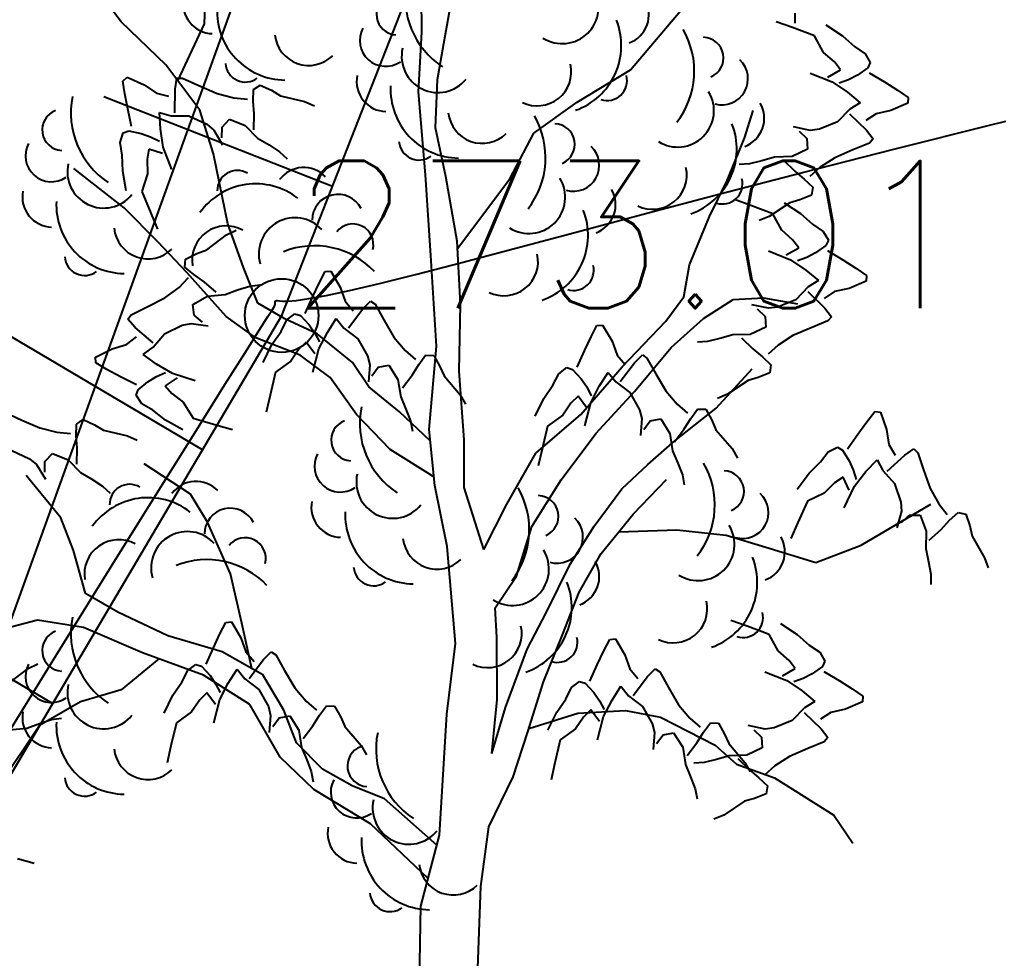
# Model space of a CAD drawing. Header units: millimetres. Extents: x 524954 to 526204, y 9523489 to 9524010.
# Drawn here: x 525431.72 to 525438.37, y 9523723.34 to 9523729.71 of the extents above; entities that cross this region are included whole.
import ezdxf

# ---------------------------------------------------------------- set-up
doc = ezdxf.new("R2010")
doc.units = ezdxf.units.MM
doc.header["$PDMODE"] = 32
doc.header["$PDSIZE"] = 0.5
doc.linetypes.add('ACAD_ISO12W100', pattern=[21, 12, -3, 0, -3, 0, -3])
for name, color, linetype in [('Arbre', 34, 'ACAD_ISO12W100'), ('Bord Fleuve', 4, 'ACAD_ISO12W100'), ('CN_01_00', 3, 'Continuous'), ('Haut_Talus', 30, 'Continuous'), ('Route - Bretelle de sortie - Construction', 7, 'Continuous'), ('Route - Route de la corniche de Brazzaville - Textes - Arcs', 1, 'Continuous'), ('Talus', 2, 'Continuous'), ('TopoAlt', 3, 'Continuous'), ('TOPOJIS', 7, 'Continuous')]:
    doc.layers.add(name, color=color, linetype=linetype)
doc.styles.add('Cotation', font='arial.ttf')
doc.styles.add('Simplex 1.0', font='Simplex.shx', dxfattribs={"width": 0.99, "height": 1})
doc.dimstyles.new('BRAZZAVILLE', dxfattribs={"dimtxt": 0.15, "dimasz": 0.2, "dimexe": 0.5, "dimexo": 0.5, "dimgap": 0.5, "dimtad": 0, "dimzin": 0, "dimdsep": 46, "dimtxsty": 'Cotation', "dimsah": 1, "dimcen": 0.1, "dimse1": 1, "dimse2": 1, "dimclrd": 1, "dimclre": 256, "dimclrt": 1, "dimaunit": 2, "dimazin": 0, "dimtfac": 1, "dimtdec": 4, "dimtofl": 0, "dimtmove": 0, "dimatfit": 1, "dimfxl": 1, "dimtolj": 1, "dimtzin": 0, "dimlwd": 0, "dimlwe": 0, "dimarcsym": 0})

# ---------------------------------------------------------------- blocks, each defined once
blk = doc.blocks.new('TCPOINT M')
at = {"color": 0}
blk.add_point((0, 0), dxfattribs=at)
at = {"layer": 'TopoAlt', "style": 'Simplex 1.0', "width": 0.99}
blk.add_attdef('ALT', (0.15, 0.15), '', height=1, dxfattribs=at)
blk = doc.blocks.new('v088')
at = {"linetype": 'Continuous'}
for p, q in [((-1.8121, 9.0349), (-1.7966, 9.483)), ((-0.337, 8.9787), (-0.339, 9.3704)), ((-2.3783, 9.048), (-2.4742, 9.1766)), ((-0.1861, 8.901), (-0.1306, 9.2193)), ((1.08, 8.7222), (1.4442, 9.1527)), ((-2.0737, 8.7558), (-2.3783, 9.048)), ((-1.992, 8.6473), (-1.8121, 9.0349)), ((-0.3597, 8.574), (-0.337, 8.9787)), ((-0.2308, 8.6575), (-0.1861, 8.901)), ((-1.8434, 8.4497), (-2.0737, 8.7558)), ((0.7177, 8.5032), (1.08, 8.7222)), ((-0.2426, 8.3277), (-0.2308, 8.6575)), ((-0.3105, 8.0091), (-0.3597, 8.574)), ((-1.7501, 8.1531), (-1.8434, 8.4497)), ((0.4236, 8.2918), (0.7177, 8.5032)), ((1.8546, 8.2596), (1.9129, 8.4473)), ((-0.1735, 7.9995), (-0.2426, 8.3277)), ((0.2621, 7.9837), (0.4236, 8.2918)), ((1.7363, 7.971), (1.8546, 8.2596)), ((-1.6531, 7.6763), (-1.7501, 8.1531)), ((-2.3581, 7.786), (-2.6995, 8.0525)), ((-0.2742, 7.4626), (-0.3105, 8.0091)), ((-0.0959, 7.5596), (-0.1735, 7.9995)), ((-0.0934, 7.5087), (0.2621, 7.9837)), ((1.617, 7.726), (1.7363, 7.971)), ((-2.1294, 7.5544), (-2.3581, 7.786)), ((1.4808, 7.3998), (1.617, 7.726)), ((-1.5474, 7.38), (-1.6531, 7.6763)), ((-1.9323, 7.3471), (-2.1294, 7.5544)), ((-0.0745, 7.1309), (-0.0959, 7.5596)), ((-0.2365, 6.8477), (-0.2742, 7.4626)), ((-1.4491, 7.1395), (-1.5474, 7.38)), ((1.4418, 7.1813), (1.4808, 7.3998)), ((-1.6648, 7.048), (-1.9323, 7.3471)), ((1.3209, 7.0171), (1.4418, 7.1813)), ((-1.2665, 7.0314), (-1.4491, 7.1395)), ((-0.0837, 6.6768), (-0.0745, 7.1309)), ((1.5755, 7.0348), (1.778, 7.1634)), ((1.778, 7.1634), (1.983, 7.1739)), ((1.983, 7.1739), (2.2139, 7.1352)), ((-1.4628, 6.9029), (-1.6648, 7.048)), ((-1.0467, 6.9303), (-1.2665, 7.0314)), ((1.0227, 6.7061), (1.3209, 7.0171)), ((1.3557, 6.8374), (1.5755, 7.0348)), ((-0.8063, 6.7363), (-1.0467, 6.9303)), ((-1.1618, 6.7848), (-1.4628, 6.9029)), ((-0.2869, 6.2807), (-0.2365, 6.8477)), ((-0.9597, 6.6336), (-1.1618, 6.7848)), ((1.107, 6.54), (1.3557, 6.8374)), ((-0.6972, 6.5707), (-0.8063, 6.7363)), ((-0.0491, 6.2111), (-0.0837, 6.6768)), ((0.7433, 6.3831), (1.0227, 6.7061)), ((1.6628, 6.4272), (1.906, 6.6935)), ((-0.7803, 6.3824), (-0.9597, 6.6336)), ((-0.4884, 6.4009), (-0.6972, 6.5707)), ((0.8455, 6.2546), (1.107, 6.54)), ((-0.5514, 6.1446), (-0.7803, 6.3824)), ((-0.2789, 6.2036), (-0.4884, 6.4009)), ((0.4379, 6.1217), (0.7433, 6.3831)), ((1.3814, 6.2037), (1.6628, 6.4272)), ((-0.2479, 5.9022), (-0.2869, 6.2807)), ((0.6096, 5.9388), (0.8455, 6.2546)), ((-0.0486, 5.8877), (-0.0491, 6.2111)), ((1.1982, 6.0444), (1.3814, 6.2037)), ((-0.2539, 5.9607), (-0.5514, 6.1446)), ((0.2399, 5.7756), (0.4379, 6.1217)), ((-1.9071, 5.8427), (-2.2223, 6.0475)), ((1.0213, 5.879), (1.1982, 6.0444)), ((-2.7868, 5.6812), (-3.0229, 5.9686)), ((0.4109, 5.6237), (0.6096, 5.9388)), ((1.0995, 5.7065), (1.3247, 5.9413)), ((-0.1646, 5.4873), (-0.2479, 5.9022)), ((0.0846, 5.4676), (-0.0486, 5.8877)), ((0.8338, 5.6263), (1.0213, 5.879)), ((-1.7911, 5.6523), (-1.9071, 5.8427)), ((0.0846, 5.4676), (0.2399, 5.7756)), ((2.6462, 5.4963), (3.1193, 5.7735)), ((-2.7013, 5.4591), (-2.7868, 5.6812)), ((-1.6346, 5.3011), (-1.7911, 5.6523)), ((0.8812, 5.4407), (1.0995, 5.7065)), ((0.3061, 5.2857), (0.4109, 5.6237)), ((0.6713, 5.3679), (0.8338, 5.6263)), ((1.0006, 5.5861), (1.394, 5.6007)), ((1.394, 5.6007), (1.7306, 5.5642)), ((1.7306, 5.5642), (1.9997, 5.4827)), ((-2.6206, 5.1685), (-2.7013, 5.4591)), ((-0.1073, 4.8293), (-0.1646, 5.4873)), ((1.9997, 5.4827), (2.3377, 5.3779)), ((2.3377, 5.3779), (2.6462, 5.4963)), ((0.7312, 5.1764), (0.8812, 5.4407)), ((0.5102, 5.0412), (0.6713, 5.3679)), ((-1.5592, 4.9668), (-1.6346, 5.3011)), ((0.1613, 5.0712), (0.3061, 5.2857)), ((-2.4003, 5.0425), (-2.6206, 5.1685)), ((0.6191, 4.888), (0.7312, 5.1764)), ((0.1717, 4.8724), (0.1613, 5.0712)), ((-2.9464, 4.9876), (-3.2062, 4.92)), ((-2.6344, 4.9381), (-2.9464, 4.9876)), ((-2.0611, 4.8817), (-2.4003, 5.0425)), ((0.3786, 4.7897), (0.5102, 5.0412)), ((-2.2328, 4.7662), (-2.6344, 4.9381)), ((-1.4917, 4.6586), (-1.5592, 4.9668)), ((-1.6919, 4.7713), (-2.0611, 4.8817)), ((0.1743, 4.4496), (0.1717, 4.8724)), ((0.489, 4.5681), (0.6191, 4.888)), ((-0.1657, 4.3492), (-0.1073, 4.8293)), ((0.2314, 4.3948), (0.3786, 4.7897)), ((-2.1227, 4.7254), (-2.3768, 4.5144)), ((-1.8192, 4.6131), (-2.2328, 4.7662)), ((-1.415, 4.6154), (-1.6919, 4.7713)), ((-1.5041, 4.4145), (-1.8192, 4.6131)), ((-1.2732, 4.3758), (-1.415, 4.6154)), ((0.3841, 4.2301), (0.489, 4.5681)), ((-2.3768, 4.5144), (-2.655, 4.434)), ((-2.655, 4.434), (-2.9315, 4.2727)), ((-1.2976, 4.0581), (-1.5041, 4.4145)), ((0.1384, 4.0819), (0.1743, 4.4496)), ((0.1384, 4.0819), (0.2314, 4.3948)), ((-1.1877, 4.1537), (-1.2732, 4.3758)), ((-0.2169, 3.5272), (-0.1657, 4.3492)), ((0.3911, 4.2526), (0.7235, 4.3553)), ((0.7235, 4.3553), (1.0465, 4.3745)), ((1.0465, 4.3745), (1.2838, 4.3297)), ((1.2838, 4.3297), (1.6547, 4.1385)), ((-2.9315, 4.2727), (-3.209, 3.8627)), ((0.2848, 3.9233), (0.3841, 4.2301)), ((-1.0099, 3.9771), (-1.1877, 4.1537)), ((1.6547, 4.1385), (1.8004, 4.0109)), ((-1.0692, 3.839), (-1.2976, 4.0581)), ((1.8004, 4.0109), (2.0573, 3.9168)), ((-0.8085, 3.8631), (-1.0099, 3.9771)), ((0.1177, 3.584), (0.2848, 3.9233)), ((-0.589, 3.7744), (-0.8085, 3.8631)), ((2.0573, 3.9168), (2.4606, 3.664)), ((-0.6849, 3.6045), (-1.0692, 3.839)), ((-0.2343, 3.4611), (-0.589, 3.7744)), ((2.4606, 3.664), (2.589, 3.4739)), ((-0.2941, 3.234), (-0.6849, 3.6045)), ((-0.3436, 3.0457), (-0.2169, 3.5272)), ((0.064, 3.1786), (0.1177, 3.584)), ((0.0445, 2.6247), (0.064, 3.1786)), ((-0.3518, 2.5418), (-0.3436, 3.0457))]:
    blk.add_line(p, q, dxfattribs=at)
at = {"color": 3, "linetype": 'Continuous'}
for p, q in [((2.1964, 9.1077), (2.1964, 9.0385)), ((2.1801, 9.009), (2.0697, 9.0483)), ((2.3301, 8.953), (2.1801, 9.009)), ((2.4064, 9.0272), (2.519, 8.9533)), ((2.3912, 8.8412), (2.3301, 8.953)), ((2.519, 8.9533), (2.6006, 8.8814)), ((2.4646, 8.7765), (2.3912, 8.8412)), ((2.6006, 8.8814), (2.6731, 8.832)), ((2.5067, 8.7213), (2.4646, 8.7765)), ((2.6731, 8.832), (2.7077, 8.7725)), ((2.421, 8.6735), (2.5067, 8.7213)), ((2.6907, 8.7368), (2.6207, 8.6861)), ((2.7077, 8.7725), (2.6907, 8.7368)), ((-2.3661, 8.6466), (-2.3369, 8.6719)), ((-2.3527, 8.5599), (-2.3661, 8.6466)), ((-2.3369, 8.6719), (-2.2212, 8.6209)), ((-2.0108, 8.5916), (-1.9993, 8.6654)), ((-1.9993, 8.6654), (-1.9613, 8.6665)), ((-1.9613, 8.6665), (-1.8509, 8.6153)), ((2.2998, 8.7005), (2.4501, 8.6406)), ((2.4501, 8.6406), (2.5548, 8.5702)), ((2.5609, 8.6554), (2.4969, 8.632)), ((2.6207, 8.6861), (2.5609, 8.6554)), ((2.7005, 8.7027), (2.8047, 8.6399)), ((2.8047, 8.6399), (2.8931, 8.5838)), ((-2.2212, 8.6209), (-2.1379, 8.5634)), ((-2.0143, 8.4309), (-2.0108, 8.5916)), ((-1.8509, 8.6153), (-1.7269, 8.5617)), ((-1.4805, 8.509), (-1.4801, 8.5879)), ((-1.4801, 8.5879), (-1.4347, 8.6192)), ((-1.4347, 8.6192), (-1.3575, 8.5833)), ((-1.3575, 8.5833), (-1.2966, 8.547)), ((2.8931, 8.5838), (2.9656, 8.5345)), ((-2.3334, 8.4571), (-2.3527, 8.5599)), ((-2.1379, 8.5634), (-2.0557, 8.544)), ((-1.7269, 8.5617), (-1.6118, 8.5324)), ((-1.6118, 8.5324), (-1.519, 8.5242)), ((-1.4754, 8.4248), (-1.4805, 8.509)), ((-1.2966, 8.547), (-1.1322, 8.5082)), ((-1.1322, 8.5082), (-1.066, 8.4775)), ((2.5548, 8.5702), (2.6402, 8.4985)), ((2.9656, 8.5345), (2.9641, 8.4958)), ((-2.3082, 8.3381), (-2.3334, 8.4571)), ((2.5697, 8.4555), (2.4865, 8.3693)), ((2.6402, 8.4985), (2.5697, 8.4555)), ((2.8478, 8.4461), (2.749, 8.4244)), ((2.9641, 8.4958), (2.8478, 8.4461)), ((-2.1178, 8.4334), (-2.0382, 8.4112)), ((-2.1118, 8.322), (-2.1178, 8.4334)), ((-2.0382, 8.4112), (-1.9184, 8.4092)), ((-1.9184, 8.4092), (-1.7971, 8.3529)), ((-1.6931, 8.3341), (-1.643, 8.3873)), ((-1.643, 8.3873), (-1.5356, 8.3441)), ((-1.4776, 8.3159), (-1.4754, 8.4248)), ((2.5678, 8.4245), (2.6828, 8.3123)), ((2.749, 8.4244), (2.6787, 8.3776)), ((-2.3641, 8.2956), (-2.3264, 8.3076)), ((-2.3264, 8.3076), (-2.2415, 8.291)), ((-2.0919, 8.1974), (-2.1118, 8.322)), ((-1.7971, 8.3529), (-1.7497, 8.3134)), ((-1.7497, 8.3134), (-1.6897, 8.2145)), ((-1.6937, 8.2606), (-1.6931, 8.3341)), ((-1.5356, 8.3441), (-1.4515, 8.2595)), ((2.3013, 8.3113), (2.188, 8.335)), ((2.3625, 8.3191), (2.3013, 8.3113)), ((2.4865, 8.3693), (2.3625, 8.3191)), ((2.6828, 8.3123), (2.7289, 8.2536)), ((-2.384, 8.2298), (-2.3641, 8.2956)), ((-2.2415, 8.291), (-2.1783, 8.2684)), ((-2.1783, 8.2684), (-2.1175, 8.2375)), ((-1.4515, 8.2595), (-1.374, 8.2128)), ((2.2245, 8.3065), (2.2778, 8.2559)), ((2.2778, 8.2559), (2.2824, 8.183)), ((2.7289, 8.2536), (2.7037, 8.225)), ((-2.3706, 8.1431), (-2.384, 8.2298)), ((-2.1895, 8.1837), (-2.2011, 8.1153)), ((-2.0961, 8.1537), (-2.1895, 8.1837)), ((-2.0331, 8.0467), (-2.0919, 8.1974)), ((-1.374, 8.2128), (-1.3019, 8.1659)), ((2.2824, 8.183), (2.1776, 8.1339)), ((2.591, 8.1793), (2.4672, 8.1253)), ((2.7037, 8.225), (2.591, 8.1793)), ((-2.3674, 8.0343), (-2.3706, 8.1431)), ((-2.2011, 8.1153), (-2.1982, 8.0174)), ((-1.3019, 8.1659), (-1.2515, 8.1184)), ((2.0584, 8.1303), (1.9713, 8.1055)), ((2.1776, 8.1339), (2.0584, 8.1303)), ((2.1174, 8.1109), (2.1954, 8.0349)), ((2.4672, 8.1253), (2.3672, 8.0611)), ((1.8878, 8.0848), (1.8187, 8.0804)), ((1.9713, 8.1055), (1.8878, 8.0848)), ((2.3672, 8.0611), (2.2979, 7.9989)), ((-2.3445, 7.9016), (-2.3674, 8.0343)), ((-2.1982, 8.0174), (-2.2383, 7.8966)), ((2.1954, 8.0349), (2.2605, 7.9811)), ((2.2605, 7.9811), (2.3179, 7.927)), ((2.3179, 7.927), (2.3098, 7.8725)), ((-2.2383, 7.8966), (-2.1768, 7.7487)), ((2.3098, 7.8725), (2.2308, 7.8405)), ((1.8965, 7.8022), (1.7861, 7.8414)), ((2.0465, 7.7461), (1.8965, 7.8022)), ((2.1627, 7.8208), (2.0222, 7.7271)), ((2.1227, 7.8203), (2.2353, 7.7465)), ((2.2308, 7.8405), (2.1627, 7.8208)), ((-2.1768, 7.7487), (-2.1302, 7.6412)), ((2.0222, 7.7271), (1.9545, 7.6997)), ((2.1075, 7.6343), (2.0465, 7.7461)), ((2.2353, 7.7465), (2.3169, 7.6746)), ((2.3169, 7.6746), (2.3894, 7.6252)), ((-1.7972, 7.4997), (-1.6632, 7.6026)), ((-1.6632, 7.6026), (-1.5976, 7.6345)), ((2.1809, 7.5696), (2.1075, 7.6343)), ((2.3894, 7.6252), (2.424, 7.5657)), ((2.1373, 7.4666), (2.223, 7.5144)), ((2.223, 7.5144), (2.1809, 7.5696)), ((2.407, 7.5299), (2.337, 7.4793)), ((2.424, 7.5657), (2.407, 7.5299)), ((-1.9404, 7.4382), (-1.8638, 7.4754)), ((-1.8638, 7.4754), (-1.7972, 7.4997)), ((2.0162, 7.4937), (2.1664, 7.4338)), ((2.2772, 7.4485), (2.2132, 7.4252)), ((2.337, 7.4793), (2.2772, 7.4485)), ((2.4169, 7.4959), (2.521, 7.4331)), ((-1.9448, 7.3833), (-1.9404, 7.4382)), ((-1.8839, 7.3331), (-1.9448, 7.3833)), ((2.1664, 7.4338), (2.2711, 7.3633)), ((2.521, 7.4331), (2.6094, 7.377)), ((-1.985, 7.2461), (-1.9201, 7.3129)), ((-1.8154, 7.2839), (-1.8839, 7.3331)), ((-1.0336, 7.2746), (-0.9936, 7.3527)), ((-0.9936, 7.3527), (-0.9551, 7.3561)), ((-0.9551, 7.3561), (-0.8913, 7.2468)), ((2.2711, 7.3633), (2.3565, 7.2916)), ((2.6094, 7.377), (2.6819, 7.3276)), ((2.6819, 7.3276), (2.6805, 7.289)), ((-2.0805, 7.1754), (-1.985, 7.2461)), ((-1.7325, 7.2133), (-1.8154, 7.2839)), ((-1.587, 7.2285), (-1.5051, 7.2548)), ((-1.5051, 7.2548), (-1.4365, 7.2638)), ((-1.0783, 7.18), (-1.0336, 7.2746)), ((-0.8913, 7.2468), (-0.8575, 7.1514)), ((2.286, 7.2486), (2.2028, 7.1624)), ((2.3565, 7.2916), (2.286, 7.2486)), ((2.6805, 7.289), (2.5641, 7.2392)), ((-1.8923, 7.1303), (-1.791, 7.1862)), ((-1.791, 7.1862), (-1.6722, 7.1979)), ((-1.6722, 7.1979), (-1.587, 7.2285)), ((-1.1277, 7.0688), (-1.0783, 7.18)), ((2.2841, 7.2177), (2.3991, 7.1055)), ((2.4653, 7.2176), (2.395, 7.1707)), ((2.5641, 7.2392), (2.4653, 7.2176)), ((-2.3098, 7.06), (-2.2004, 7.1132)), ((-2.2004, 7.1132), (-2.0805, 7.1754)), ((-1.8828, 7.0578), (-1.8923, 7.1303)), ((-0.8575, 7.1514), (-0.8023, 7.0875)), ((-0.7381, 7.0997), (-0.6855, 7.1528)), ((-0.6855, 7.1528), (-0.654, 7.1313)), ((-0.654, 7.1313), (-0.5947, 7.0251)), ((2.0176, 7.1045), (1.9044, 7.1282)), ((2.0788, 7.1122), (2.0176, 7.1045)), ((2.2028, 7.1624), (2.0788, 7.1122)), ((-2.333, 7.0298), (-2.3098, 7.06)), ((-1.8262, 7.0109), (-1.8828, 7.0578)), ((-1.2526, 7.0255), (-1.1978, 7.0672)), ((-1.1978, 7.0672), (-1.1602, 7.0548)), ((-1.1602, 7.0548), (-1.1012, 6.9916)), ((-0.8351, 6.9716), (-0.7381, 7.0997)), ((1.9408, 7.0996), (1.9941, 7.049)), ((1.9941, 7.049), (1.9988, 6.9761)), ((2.3991, 7.1055), (2.4452, 7.0467)), ((2.4452, 7.0467), (2.4201, 7.0181)), ((-2.283, 6.9743), (-2.333, 7.0298)), ((-2.0833, 6.9307), (-1.963, 6.9891)), ((-1.963, 6.9891), (-1.9025, 7.0009)), ((-1.9025, 7.0009), (-1.7879, 6.9849)), ((-1.2925, 6.9474), (-1.2526, 7.0255)), ((-1.1012, 6.9916), (-1.0633, 6.9361)), ((-0.978, 6.9406), (-0.9175, 7.0343)), ((-0.9175, 7.0343), (-0.8661, 6.9697)), ((-0.5947, 7.0251), (-0.5257, 6.909)), ((0.8128, 6.9092), (0.8527, 6.9872)), ((0.8527, 6.9872), (0.8913, 6.9906)), ((0.8913, 6.9906), (0.9551, 6.8814)), ((2.4201, 7.0181), (2.3073, 6.9725)), ((-2.1607, 6.8701), (-2.283, 6.9743)), ((-2.1606, 6.8391), (-2.0833, 6.9307)), ((-1.3538, 6.8575), (-1.2925, 6.9474)), ((-1.0633, 6.9361), (-1.0322, 6.8755)), ((-1.0349, 6.828), (-0.978, 6.9406)), ((-0.8661, 6.9697), (-0.7702, 6.8978)), ((1.7747, 6.9234), (1.6876, 6.8986)), ((1.8939, 6.9271), (1.7747, 6.9234)), ((1.9988, 6.9761), (1.8939, 6.9271)), ((2.1835, 6.9184), (2.0835, 6.8543)), ((2.3073, 6.9725), (2.1835, 6.9184)), ((-2.4387, 6.8298), (-2.3415, 6.858)), ((-2.3415, 6.858), (-2.2745, 6.9095)), ((-1.413, 6.7366), (-1.3538, 6.8575)), ((-1.122, 6.8741), (-1.1715, 6.8255)), ((-1.0639, 6.7951), (-1.122, 6.8741)), ((-0.7702, 6.8978), (-0.705, 6.781)), ((-0.5257, 6.909), (-0.4496, 6.8178)), ((0.7681, 6.8145), (0.8128, 6.9092)), ((0.9551, 6.8814), (0.9888, 6.786)), ((1.6041, 6.8779), (1.535, 6.8736)), ((1.6876, 6.8986), (1.6041, 6.8779)), ((1.8337, 6.904), (1.9118, 6.828)), ((2.0835, 6.8543), (2.0142, 6.7921)), ((-2.5514, 6.7723), (-2.4387, 6.8298)), ((-2.228, 6.7914), (-2.1606, 6.8391)), ((-2.1379, 6.7256), (-2.228, 6.7914)), ((-1.1715, 6.8255), (-1.2266, 6.7446)), ((-1.0757, 6.6715), (-1.0349, 6.828)), ((-0.705, 6.781), (-0.6897, 6.7213)), ((-0.4496, 6.8178), (-0.3793, 6.7567)), ((-0.357, 6.7218), (-0.3104, 6.7855)), ((-0.3104, 6.7855), (-0.2553, 6.7842)), ((-0.2553, 6.7842), (-0.2138, 6.7099)), ((0.7187, 6.7034), (0.7681, 6.8145)), ((0.9888, 6.786), (1.0441, 6.7221)), ((1.1083, 6.7343), (1.1609, 6.7873)), ((1.1609, 6.7873), (1.1923, 6.7659)), ((1.9118, 6.828), (1.9768, 6.7743)), ((-2.5502, 6.7337), (-2.5514, 6.7723)), ((-2.4746, 6.6893), (-2.5502, 6.7337)), ((-2.0288, 6.6624), (-2.1379, 6.7256)), ((-1.2266, 6.7446), (-1.3299, 6.6702)), ((-0.6897, 6.7213), (-0.6991, 6.6059)), ((-0.6318, 6.7049), (-0.56, 6.7185)), ((-0.56, 6.7185), (-0.4983, 6.6206)), ((-0.4022, 6.6506), (-0.357, 6.7218)), ((1.0112, 6.6062), (1.1083, 6.7343)), ((1.1923, 6.7659), (1.2517, 6.6597)), ((1.9768, 6.7743), (2.0342, 6.7201)), ((2.0342, 6.7201), (2.0261, 6.6656)), ((-2.3827, 6.6392), (-2.4746, 6.6893)), ((-2.1384, 6.6402), (-2.076, 6.6678)), ((-1.8748, 6.6127), (-2.0288, 6.6624)), ((-1.3299, 6.6702), (-1.3669, 6.5144)), ((-0.6753, 6.6457), (-0.6318, 6.7049)), ((-0.4679, 6.5637), (-0.4022, 6.6506)), ((-0.2138, 6.7099), (-0.1857, 6.6447)), ((0.5538, 6.582), (0.5938, 6.6601)), ((0.5938, 6.6601), (0.6485, 6.7018)), ((0.6485, 6.7018), (0.6861, 6.6893)), ((0.6861, 6.6893), (0.7451, 6.6262)), ((0.8684, 6.5752), (0.9289, 6.6689)), ((0.9289, 6.6689), (0.9803, 6.6043)), ((1.2517, 6.6597), (1.3207, 6.5436)), ((2.0261, 6.6656), (1.9472, 6.6337)), ((-2.2745, 6.5836), (-2.3827, 6.6392)), ((-2.2624, 6.5503), (-2.1959, 6.6055)), ((-2.1959, 6.6055), (-2.1384, 6.6402)), ((-1.9976, 6.6315), (-2.0798, 6.5781)), ((-0.4983, 6.6206), (-0.4798, 6.5027)), ((-0.1857, 6.6447), (-0.0753, 6.5169)), ((0.4926, 6.4921), (0.5538, 6.582)), ((0.7451, 6.6262), (0.7831, 6.5707)), ((0.9803, 6.6043), (1.0762, 6.5324)), ((1.879, 6.6139), (1.7385, 6.5203)), ((1.9472, 6.6337), (1.879, 6.6139)), ((-2.2769, 6.5134), (-2.2624, 6.5503)), ((-2.2384, 6.4564), (-2.2769, 6.5134)), ((-2.0798, 6.5781), (-2.0342, 6.5259)), ((-2.0342, 6.5259), (-1.9565, 6.4662)), ((-1.3669, 6.5144), (-1.3922, 6.3999)), ((-0.0753, 6.5169), (-0.0397, 6.4532)), ((0.7831, 6.5707), (0.8142, 6.5101)), ((0.8114, 6.4626), (0.8684, 6.5752)), ((1.0762, 6.5324), (1.1414, 6.4156)), ((1.3207, 6.5436), (1.3968, 6.4523)), ((1.7385, 6.5203), (1.6708, 6.4929)), ((-2.1628, 6.412), (-2.2384, 6.4564)), ((-1.9565, 6.4662), (-1.8881, 6.3588)), ((-0.4798, 6.5027), (-0.4444, 6.4194)), ((0.4333, 6.3712), (0.4926, 6.4921)), ((0.6749, 6.4601), (0.6198, 6.3792)), ((0.7244, 6.5087), (0.6749, 6.4601)), ((0.7824, 6.4297), (0.7244, 6.5087)), ((0.7707, 6.306), (0.8114, 6.4626)), ((1.3968, 6.4523), (1.4671, 6.3913)), ((-3.1633, 6.397), (-3.053, 6.3458)), ((-2.0765, 6.3457), (-2.1628, 6.412)), ((-0.4444, 6.4194), (-0.4135, 6.3391)), ((1.1414, 6.4156), (1.1567, 6.3559)), ((1.4894, 6.3564), (1.536, 6.4201)), ((1.536, 6.4201), (1.5911, 6.4188)), ((1.5911, 6.4188), (1.6326, 6.3444)), ((2.6849, 6.3343), (2.7388, 6.4036)), ((2.7388, 6.4036), (2.7772, 6.3997)), ((2.7772, 6.3997), (2.8196, 6.2805)), ((-3.053, 6.3458), (-2.929, 6.2922)), ((-2.6826, 6.2395), (-2.6821, 6.3185)), ((-2.6821, 6.3185), (-2.6368, 6.3497)), ((-2.6368, 6.3497), (-2.5596, 6.3138)), ((-2.5596, 6.3138), (-2.4986, 6.2775)), ((-1.9592, 6.2797), (-2.0765, 6.3457)), ((-1.8881, 6.3588), (-1.7347, 6.313)), ((-0.4135, 6.3391), (-0.4006, 6.2711)), ((0.6198, 6.3792), (0.5164, 6.3047)), ((1.1567, 6.3559), (1.1472, 6.2405)), ((1.171, 6.2803), (1.2146, 6.3394)), ((1.2146, 6.3394), (1.2864, 6.3531)), ((1.2864, 6.3531), (1.3481, 6.2552)), ((1.4442, 6.2852), (1.4894, 6.3564)), ((1.6326, 6.3444), (1.6606, 6.2793)), ((2.6234, 6.2497), (2.6849, 6.3343)), ((-2.929, 6.2922), (-2.8139, 6.2629)), ((-2.8139, 6.2629), (-2.7211, 6.2547)), ((-2.4986, 6.2775), (-2.3343, 6.2387)), ((-1.7347, 6.313), (-1.6219, 6.2812)), ((0.5164, 6.3047), (0.4795, 6.1489)), ((1.3481, 6.2552), (1.3665, 6.1373)), ((1.3784, 6.1983), (1.4442, 6.2852)), ((1.6606, 6.2793), (1.771, 6.1515)), ((2.5541, 6.1497), (2.6234, 6.2497)), ((2.8196, 6.2805), (2.8349, 6.1805)), ((-2.6774, 6.1553), (-2.6826, 6.2395)), ((-2.3343, 6.2387), (-2.2681, 6.208)), ((-3.1205, 6.1398), (-2.9991, 6.0834)), ((-2.8952, 6.0647), (-2.845, 6.1178)), ((-2.845, 6.1178), (-2.7377, 6.0747)), ((-2.6797, 6.0464), (-2.6774, 6.1553)), ((0.4795, 6.1489), (0.4542, 6.0345)), ((1.3665, 6.1373), (1.4019, 6.054)), ((1.771, 6.1515), (1.8066, 6.0878)), ((2.3695, 6.0612), (2.4234, 6.1305)), ((2.4234, 6.1305), (2.4849, 6.1612)), ((2.4849, 6.1612), (2.5195, 6.142)), ((2.5195, 6.142), (2.5657, 6.0689)), ((2.8349, 6.1805), (2.8773, 6.1074)), ((2.9427, 6.1074), (3.0042, 6.1497)), ((3.0042, 6.1497), (3.0311, 6.1228)), ((3.0311, 6.1228), (3.0696, 6.0074)), ((-2.9991, 6.0834), (-2.9517, 6.044)), ((-2.8958, 5.9912), (-2.8952, 6.0647)), ((-2.7377, 6.0747), (-2.6536, 5.99)), ((1.4019, 6.054), (1.4328, 5.9737)), ((2.2926, 5.9843), (2.3695, 6.0612)), ((2.5657, 6.0689), (2.5926, 6.0074)), ((2.6772, 5.9958), (2.7542, 6.0766)), ((2.7542, 6.0766), (2.7926, 6.0035)), ((2.8234, 5.9997), (2.9427, 6.1074)), ((-2.9517, 6.044), (-2.8917, 5.945)), ((-2.6536, 5.99), (-2.576, 5.9433)), ((2.2118, 5.8766), (2.2926, 5.9843)), ((2.5926, 6.0074), (2.6118, 5.942)), ((2.6003, 5.8958), (2.6772, 5.9958)), ((2.7926, 6.0035), (2.8734, 5.9151)), ((3.0696, 6.0074), (3.1158, 5.8804)), ((-2.576, 5.9433), (-2.5039, 5.8964)), ((1.4328, 5.9737), (1.4458, 5.9057)), ((2.4657, 5.9189), (2.3964, 5.8497)), ((2.5234, 5.9574), (2.4657, 5.9189)), ((2.5657, 5.8689), (2.5234, 5.9574)), ((2.8734, 5.9151), (2.9157, 5.7881)), ((-2.5039, 5.8964), (-2.4536, 5.8489)), ((2.3964, 5.8497), (2.281, 5.7958)), ((2.5311, 5.7497), (2.6003, 5.8958)), ((3.1158, 5.8804), (3.1734, 5.7766)), ((2.281, 5.7958), (2.2156, 5.6496)), ((2.9157, 5.7881), (2.9196, 5.7266)), ((2.9196, 5.7266), (2.8888, 5.615)), ((3.1734, 5.7766), (3.2311, 5.7035)), ((3.2465, 5.665), (3.3042, 5.7189)), ((3.3042, 5.7189), (3.3581, 5.7073)), ((2.2156, 5.6496), (2.1695, 5.5419)), ((2.9196, 5.6496), (2.9734, 5.6996)), ((2.9734, 5.6996), (3.0465, 5.6996)), ((3.0465, 5.6996), (3.0888, 5.5919)), ((3.1888, 5.6035), (3.2465, 5.665)), ((3.3581, 5.7073), (3.385, 5.6266)), ((3.0888, 5.5919), (3.085, 5.4727)), ((3.1081, 5.5304), (3.1888, 5.6035)), ((3.385, 5.6266), (3.4004, 5.5573)), ((3.4004, 5.5573), (3.485, 5.4112)), ((3.085, 5.4727), (3.1042, 5.3842)), ((3.1042, 5.3842), (3.1196, 5.2996)), ((3.485, 5.4112), (3.5081, 5.3419)), ((3.1196, 5.2996), (3.1196, 5.2304)), ((1.8724, 4.9461), (1.762, 4.9854)), ((-1.7068, 4.8945), (-1.6668, 4.9726)), ((-1.6668, 4.9726), (-1.6283, 4.976)), ((-1.6283, 4.976), (-1.5645, 4.8667)), ((2.0224, 4.89), (1.8724, 4.9461)), ((2.0987, 4.9642), (2.2113, 4.8904)), ((-1.7514, 4.7999), (-1.7068, 4.8945)), ((-1.5645, 4.8667), (-1.5307, 4.7714)), ((0.8993, 4.7791), (0.9393, 4.8572)), ((0.9393, 4.8572), (0.9778, 4.8606)), ((0.9778, 4.8606), (1.0416, 4.7513)), ((2.0834, 4.7783), (2.0224, 4.89)), ((2.2113, 4.8904), (2.2929, 4.8185)), ((-1.8008, 4.6887), (-1.7514, 4.7999)), ((2.2929, 4.8185), (2.3654, 4.7691)), ((-1.5307, 4.7714), (-1.4755, 4.7074)), ((-1.5083, 4.5916), (-1.4112, 4.7196)), ((-1.4112, 4.7196), (-1.3587, 4.7727)), ((-1.3587, 4.7727), (-1.3272, 4.7513)), ((-1.3272, 4.7513), (-1.2679, 4.6451)), ((0.8546, 4.6845), (0.8993, 4.7791)), ((1.0416, 4.7513), (1.0754, 4.656)), ((2.1569, 4.7135), (2.0834, 4.7783)), ((2.3654, 4.7691), (2.4, 4.7096)), ((-3.1435, 4.5571), (-3.0095, 4.66)), ((-3.0095, 4.66), (-2.9439, 4.6918)), ((-1.9257, 4.6454), (-1.871, 4.6871)), ((-1.871, 4.6871), (-1.8334, 4.6747)), ((-1.8334, 4.6747), (-1.7744, 4.6115)), ((-1.6512, 4.5605), (-1.5907, 4.6542)), ((-1.5907, 4.6542), (-1.5392, 4.5896)), ((0.8053, 4.5733), (0.8546, 4.6845)), ((1.0754, 4.656), (1.1306, 4.592)), ((1.1948, 4.6042), (1.2474, 4.6573)), ((1.2474, 4.6573), (1.2789, 4.6359)), ((2.1133, 4.6106), (2.1989, 4.6584)), ((2.1989, 4.6584), (2.1569, 4.7135)), ((2.383, 4.6739), (2.3129, 4.6232)), ((2.4, 4.7096), (2.383, 4.6739)), ((-1.9657, 4.5674), (-1.9257, 4.6454)), ((-1.7744, 4.6115), (-1.7365, 4.5561)), ((-1.5392, 4.5896), (-1.4434, 4.5178)), ((-1.2679, 4.6451), (-1.1988, 4.529)), ((1.0978, 4.4762), (1.1948, 4.6042)), ((1.2789, 4.6359), (1.3382, 4.5297)), ((1.9921, 4.6376), (2.1424, 4.5777)), ((2.2532, 4.5924), (2.1892, 4.5691)), ((2.3129, 4.6232), (2.2532, 4.5924)), ((2.3928, 4.6398), (2.497, 4.577)), ((-2.0269, 4.4774), (-1.9657, 4.5674)), ((-1.7365, 4.5561), (-1.7054, 4.4954)), ((-1.7081, 4.4479), (-1.6512, 4.5605)), ((-1.1988, 4.529), (-1.1228, 4.4377)), ((0.6404, 4.452), (0.6804, 4.53)), ((0.6804, 4.53), (0.7351, 4.5718)), ((0.7351, 4.5718), (0.7727, 4.5593)), ((0.7727, 4.5593), (0.8317, 4.4961)), ((0.9549, 4.4451), (1.0154, 4.5388)), ((1.0154, 4.5388), (1.0668, 4.4742)), ((1.3382, 4.5297), (1.4072, 4.4136)), ((2.1424, 4.5777), (2.247, 4.5072)), ((2.497, 4.577), (2.5853, 4.5209)), ((2.5853, 4.5209), (2.6578, 4.4715)), ((-2.0862, 4.3565), (-2.0269, 4.4774)), ((-1.7952, 4.494), (-1.8447, 4.4455)), ((-1.7371, 4.415), (-1.7952, 4.494)), ((-1.4434, 4.5178), (-1.3781, 4.401)), ((0.8317, 4.4961), (0.8696, 4.4407)), ((1.0668, 4.4742), (1.1627, 4.4024)), ((2.247, 4.5072), (2.3325, 4.4356)), ((2.6578, 4.4715), (2.6564, 4.4329)), ((-1.8447, 4.4455), (-1.8998, 4.3645)), ((-1.7488, 4.2914), (-1.7081, 4.4479)), ((-1.3781, 4.401), (-1.3629, 4.3412)), ((-1.1228, 4.4377), (-1.0524, 4.3767)), ((-1.0302, 4.3418), (-0.9835, 4.4054)), ((-0.9835, 4.4054), (-0.9285, 4.4041)), ((-0.9285, 4.4041), (-0.8869, 4.3298)), ((0.5791, 4.362), (0.6404, 4.452)), ((0.8696, 4.4407), (0.9007, 4.38)), ((0.898, 4.3325), (0.9549, 4.4451)), ((1.1627, 4.4024), (1.228, 4.2856)), ((1.4072, 4.4136), (1.4833, 4.3223)), ((2.262, 4.3926), (2.1788, 4.3064)), ((2.3325, 4.4356), (2.262, 4.3926)), ((2.6564, 4.4329), (2.5401, 4.3831)), ((-2.8514, 4.3121), (-2.7828, 4.3211)), ((-1.8998, 4.3645), (-2.0031, 4.2901)), ((-1.3629, 4.3412), (-1.3723, 4.2259)), ((-1.3485, 4.2656), (-1.3049, 4.3248)), ((-1.3049, 4.3248), (-1.2331, 4.3384)), ((-1.2331, 4.3384), (-1.1715, 4.2405)), ((-1.0754, 4.2705), (-1.0302, 4.3418)), ((-0.8869, 4.3298), (-0.8589, 4.2646)), ((0.5199, 4.2411), (0.5791, 4.362)), ((0.7614, 4.3301), (0.7063, 4.2491)), ((0.8109, 4.3786), (0.7614, 4.3301)), ((0.869, 4.2996), (0.8109, 4.3786)), ((0.8572, 4.176), (0.898, 4.3325)), ((1.4833, 4.3223), (1.5536, 4.2613)), ((2.2601, 4.3616), (2.3751, 4.2494)), ((2.4412, 4.3615), (2.371, 4.3146)), ((2.5401, 4.3831), (2.4412, 4.3615)), ((-3.1373, 4.2436), (-3.0186, 4.2553)), ((-3.0186, 4.2553), (-2.9333, 4.2859)), ((-2.9333, 4.2859), (-2.8514, 4.3121)), ((-2.0031, 4.2901), (-2.0401, 4.1343)), ((-1.1411, 4.1837), (-1.0754, 4.2705)), ((-0.8589, 4.2646), (-0.7485, 4.1368)), ((1.228, 4.2856), (1.2432, 4.2258)), ((1.5759, 4.2264), (1.6226, 4.29)), ((1.6226, 4.29), (1.6776, 4.2887)), ((1.6776, 4.2887), (1.7191, 4.2144)), ((1.9936, 4.2484), (1.8803, 4.2721)), ((2.0548, 4.2561), (1.9936, 4.2484)), ((2.1788, 4.3064), (2.0548, 4.2561)), ((-1.1715, 4.2405), (-1.153, 4.1227)), ((0.7063, 4.2491), (0.603, 4.1747)), ((1.2432, 4.2258), (1.2338, 4.1105)), ((1.2576, 4.1502), (1.3011, 4.2094)), ((1.3011, 4.2094), (1.373, 4.223)), ((1.373, 4.223), (1.4346, 4.1251)), ((1.5307, 4.1551), (1.5759, 4.2264)), ((1.7191, 4.2144), (1.7472, 4.1493)), ((1.9168, 4.2436), (1.9701, 4.193)), ((1.9701, 4.193), (1.9747, 4.12)), ((2.3751, 4.2494), (2.4212, 4.1906)), ((2.4212, 4.1906), (2.396, 4.1621)), ((-2.0401, 4.1343), (-2.0653, 4.0199)), ((-1.153, 4.1227), (-1.1176, 4.0393)), ((-0.7485, 4.1368), (-0.7129, 4.0731)), ((0.603, 4.1747), (0.566, 4.0189)), ((1.4346, 4.1251), (1.4531, 4.0073)), ((1.465, 4.0683), (1.5307, 4.1551)), ((1.7472, 4.1493), (1.8576, 4.0214)), ((2.396, 4.1621), (2.2833, 4.1164)), ((1.7506, 4.0673), (1.6636, 4.0426)), ((1.8699, 4.071), (1.7506, 4.0673)), ((1.9747, 4.12), (1.8699, 4.071)), ((2.1595, 4.0623), (2.0595, 3.9982)), ((2.2833, 4.1164), (2.1595, 4.0623)), ((-1.1176, 4.0393), (-1.0867, 3.9591)), ((0.566, 4.0189), (0.5407, 3.9045)), ((1.4531, 4.0073), (1.4885, 3.9239)), ((1.5801, 4.0219), (1.511, 4.0175)), ((1.6636, 4.0426), (1.5801, 4.0219)), ((1.8097, 4.0479), (1.8877, 3.9719)), ((1.8576, 4.0214), (1.8932, 3.9577)), ((2.0595, 3.9982), (1.9902, 3.936)), ((-1.0867, 3.9591), (-1.0738, 3.891)), ((1.4885, 3.9239), (1.5194, 3.8437)), ((1.8877, 3.9719), (1.9528, 3.9182)), ((1.9528, 3.9182), (2.0102, 3.864)), ((2.0102, 3.864), (2.002, 3.8096)), ((1.5194, 3.8437), (1.5323, 3.7756)), ((2.002, 3.8096), (1.9231, 3.7776)), ((1.855, 3.7579), (1.7144, 3.6642)), ((1.9231, 3.7776), (1.855, 3.7579)), ((1.7144, 3.6642), (1.6468, 3.6368)), ((-3.081, 3.3703), (-2.9682, 3.3386))]:
    blk.add_line(p, q, dxfattribs=at)
for centre, major_axis, start_param, end_param in [((0.1148, 9.2139), (-0.3995, 0.3995), 0.587708, 1.773422), ((0.617, 9.1466), (-0.1741, 0.1741), 1.793126, 4.475865), ((-1.7527, 9.1724), (-0.1445, 0.1445), 0.590553, 2.325666), ((-0.5045, 9.0993), (0.099, 0.099), 1.149268, 3.862844), ((1.0008, 9.0963), (-0.1445, 0.1445), 2.713295, 4.448408), ((-1.2605, 9.1191), (0.3298, 0.3298), 2.307735, 3.914618), ((0.5518, 8.8878), (-0.3298, 0.3298), 2.69514, 4.302022), ((-0.5819, 8.9225), (0.1246, 0.1246), 1.864761, 4.52862), ((0.9486, 8.7133), (-0.3995, 0.3995), 3.265538, 4.451253), ((-1.1039, 8.9843), (0.1641, 0.1641), 2.463212, 4.701636), ((1.5719, 8.8034), (0.099, 0.099), 4.31771, 7.031286), ((-0.2273, 8.8143), (0.1741, 0.1741), 2.133893, 4.816631), ((1.7019, 8.6608), (0.1246, 0.1246), 3.651933, 6.315792), ((-1.5338, 8.7756), (0.0964, 0.0964), 2.435534, 4.557933), ((0.4467, 8.71), (-0.1641, 0.1641), 1.908121, 4.146545), ((-0.5746, 8.6435), (0.1445, 0.1445), 2.161349, 3.896462), ((0.9208, 8.6502), (0.0964, 0.0964), 3.62262, 5.745019), ((-0.0825, 8.5902), (0.3298, 0.3298), 2.307735, 3.914618), ((-2.1547, 8.4302), (0.3995, 0.3995), 2.158504, 3.344219), ((1.4008, 8.4446), (0.1741, 0.1741), 3.363922, 6.046661), ((-2.774, 8.3155), (-0.099, 0.099), -0.421529, 2.292047), ((1.7845, 8.3943), (-0.1445, 0.1445), 2.713295, 4.448408), ((0.0741, 8.4554), (0.1641, 0.1641), 2.463212, 4.701636), ((-0.0612, 8.1267), (-0.3995, 0.3995), 3.265538, 4.451253), ((0.5622, 8.2168), (0.099, 0.099), 4.31771, 7.031286), ((1.3355, 8.1858), (-0.3298, 0.3298), 2.69514, 4.302022), ((-2.8514, 8.1388), (-0.1246, 0.1246), 0.293965, 2.957824), ((-0.3558, 8.2467), (0.0964, 0.0964), 2.435534, 4.557933), ((0.6922, 8.0742), (-0.1246, 0.1246), 2.081137, 4.744996), ((-2.4968, 8.0306), (0.1741, 0.1741), 2.133893, 4.816631), ((-1.5891, 7.9031), (0.0964, 0.0964), 0.254619, 2.377018), ((-1.1385, 7.8551), (-0.1445, 0.1445), 4.692823, 6.427936), ((1.2305, 8.008), (0.1641, 0.1641), 3.478918, 5.717341), ((0.391, 7.858), (0.1741, 0.1741), 3.363922, 6.046661), ((1.7045, 7.9482), (-0.0964, 0.0964), 2.051824, 4.174223), ((-1.4642, 7.4823), (0.3298, 0.3298), 0.12682, 1.733702), ((0.7748, 7.8077), (-0.1445, 0.1445), 2.713295, 4.448408), ((-2.8441, 7.8598), (-0.1445, 0.1445), 0.590553, 2.325666), ((-0.9057, 7.7012), (0.1246, 0.1246), 5.967031, 8.63089), ((-2.352, 7.8064), (0.3298, 0.3298), 2.307735, 3.914618), ((-1.1975, 7.4726), (-0.1741, 0.1741), 4.665366, 7.348105), ((0.3258, 7.5992), (0.3298, 0.3298), 4.265936, 5.872819), ((-2.1954, 7.6717), (0.1641, 0.1641), 2.463212, 4.701636), ((-1.6643, 7.4312), (-0.1641, 0.1641), -1.288499, 0.949924), ((-0.8052, 7.5365), (-0.099, 0.099), 3.680741, 6.394318), ((-1.0661, 6.9632), (-0.3995, 0.3995), 4.689978, 5.875693), ((-2.6253, 7.463), (0.0964, 0.0964), 2.435534, 4.557933), ((0.2207, 7.4214), (0.1641, 0.1641), 3.478918, 5.717341), ((0.6948, 7.3616), (-0.0964, 0.0964), 2.051824, 4.174223), ((-0.1929, 6.3242), (-0.3995, 0.3995), 0.587708, 1.773422), ((-0.8122, 6.2095), (-0.099, 0.099), -0.421529, 2.292047), ((-0.8896, 6.0328), (0.1246, 0.1246), 1.864761, 4.52862), ((1.088, 5.7707), (-0.3995, 0.3995), 3.265538, 4.451253), ((1.7113, 5.8608), (0.099, 0.099), 4.31771, 7.031286), ((-2.32, 5.773), (0.0964, 0.0964), 0.254619, 2.377018), ((-1.8693, 5.7251), (0.1445, 0.1445), 6.263619, 7.998733), ((-0.535, 5.9246), (0.1741, 0.1741), 2.133893, 4.816631), ((-0.1718, 5.6024), (0.3995, 0.3995), 4.836335, 6.022049), ((-2.1951, 5.3523), (0.3298, 0.3298), 0.12682, 1.733702), ((-0.8824, 5.7538), (-0.1445, 0.1445), 0.590553, 2.325666), ((0.4516, 5.6925), (0.099, 0.099), 4.31771, 7.031286), ((1.8413, 5.7182), (-0.1246, 0.1246), 2.081137, 4.744996), ((-1.6366, 5.5711), (-0.1246, 0.1246), 4.396235, 7.060094), ((-0.3902, 5.7004), (0.3298, 0.3298), 2.307735, 3.914618), ((0.5816, 5.5499), (0.1246, 0.1246), 3.651933, 6.315792), ((-1.9284, 5.3425), (0.1741, 0.1741), 6.236163, 8.918901), ((1.5402, 5.502), (0.1741, 0.1741), 3.363922, 6.046661), ((-2.3952, 5.3012), (-0.1641, 0.1641), -1.288499, 0.949924), ((-1.536, 5.4064), (0.099, 0.099), 5.251538, 7.965114), ((-0.2336, 5.5657), (-0.1641, 0.1641), 0.892416, 3.130839), ((1.924, 5.4517), (-0.1445, 0.1445), 2.713295, 4.448408), ((0.2804, 5.3337), (0.1741, 0.1741), 3.363922, 6.046661), ((-1.7969, 4.8332), (0.3995, 0.3995), 6.260774, 7.446489), ((0.6642, 5.2834), (-0.1445, 0.1445), 2.713295, 4.448408), ((1.4749, 5.2432), (0.3298, 0.3298), 4.265936, 5.872819), ((-0.6635, 5.357), (0.0964, 0.0964), 2.435534, 4.557933), ((0.2152, 5.0749), (-0.3298, 0.3298), 2.69514, 4.302022), ((1.3699, 5.0654), (-0.1641, 0.1641), 1.908121, 4.146545), ((-2.1547, 4.8961), (-0.3995, 0.3995), 0.587708, 1.773422), ((1.844, 5.0056), (-0.0964, 0.0964), 2.051824, 4.174223), ((0.1101, 4.8971), (-0.1641, 0.1641), 1.908121, 4.146545), ((-2.774, 4.7815), (-0.099, 0.099), -0.421529, 2.292047), ((0.5842, 4.8373), (0.0964, 0.0964), 3.62262, 5.745019), ((-2.8514, 4.6047), (-0.1246, 0.1246), 0.293965, 2.957824), ((-2.4968, 4.4965), (0.1741, 0.1741), 2.133893, 4.816631), ((-2.8441, 4.3258), (-0.1445, 0.1445), 0.590553, 2.325666), ((-2.352, 4.2724), (0.3298, 0.3298), 2.307735, 3.914618), ((-0.0823, 4.1124), (0.3995, 0.3995), 2.158504, 3.344219), ((-0.7016, 3.9977), (0.099, 0.099), 1.149268, 3.862844), ((-2.1954, 4.1377), (0.1641, 0.1641), 2.463212, 4.701636), ((-2.6253, 3.929), (0.0964, 0.0964), 2.435534, 4.557933), ((-0.779, 3.821), (0.1246, 0.1246), 1.864761, 4.52862), ((-0.4244, 3.7128), (0.1741, 0.1741), 2.133893, 4.816631), ((-0.7718, 3.542), (-0.1445, 0.1445), 0.590553, 2.325666), ((-0.2796, 3.4886), (0.3298, 0.3298), 2.307735, 3.914618), ((-0.1231, 3.3539), (0.1641, 0.1641), 2.463212, 4.701636), ((-0.5529, 3.1452), (0.0964, 0.0964), 2.435534, 4.557933)]:
    blk.add_ellipse(centre, major_axis=major_axis, ratio=1, start_param=start_param, end_param=end_param, dxfattribs=at)
blk = doc.blocks.new('*D61')
at = {"layer": 'Defpoints', "color": 0, "transparency": 16777216}
for p in [(525446.5789, 9523699.6918), (525365.7433, 9523685.9106), (525427.473, 9523657.7743)]:
    blk.add_point(p, dxfattribs=at)
at = {"layer": 'Route - Bretelle de sortie - Construction', "color": 1, "lineweight": 0, "transparency": 16777216}
for p, q in [((525365.9507, 9523686.3656), (525385.0566, 9523728.283)), ((525387.579, 9523726.5838), (525399.8001, 9523721.0135)), ((525443.8491, 9523700.936), (525431.628, 9523706.5064)), ((525427.6803, 9523658.2293), (525446.7862, 9523700.1467))]:
    blk.add_line(p, q, dxfattribs=at)
at = {"layer": 'Route - Bretelle de sortie - Construction', "color": 1, "transparency": 16777216}
for points in [[(525387.7864, 9523727.0388), (525387.3716, 9523726.1289), (525384.8492, 9523727.8281)], [(525444.0564, 9523701.391), (525443.6417, 9523700.4811), (525446.5789, 9523699.6918)]]:
    blk.add_solid(points, dxfattribs=at)
at = {"layer": 'Route - Bretelle de sortie - Construction', "color": 1, "transparency": 16777216, "insert": (525415.714, 9523713.7599), "char_height": 3, "attachment_point": 5, "rotation": 335.49657, "style": 'Cotation'}
blk.add_mtext("\\A1;Zone d'acélération\\P70.00 m", dxfattribs=at)

msp = doc.modelspace()

# ---------------------------------------------------------------- hatches: boundary and pattern name
at = {"layer": 'Bord Fleuve', "ltscale": 0.5}
h = msp.add_hatch(dxfattribs=at)
h.set_pattern_fill('ANSI33', color=135, scale=2, angle=15, style=0)
edge = h.paths.add_edge_path()
edge.add_line((525439.3507, 9523820.3804), (525429.4285, 9523796.0204))
edge.add_line((525429.4285, 9523796.0204), (525428.8842, 9523788.1014))
edge.add_line((525428.8842, 9523788.1014), (525428.3528, 9523783.6129))
edge.add_line((525428.3528, 9523783.6129), (525432.3447, 9523771.0442))
edge.add_line((525432.3447, 9523771.0442), (525425.1553, 9523761.3956))
edge.add_line((525425.1553, 9523761.3956), (525425.603, 9523757.8565))
edge.add_line((525425.603, 9523757.8565), (525425.3921, 9523752.7675))
edge.add_line((525425.3921, 9523752.7675), (525425.5312, 9523737.2692))
edge.add_line((525425.5312, 9523737.2692), (525420.1733, 9523734.2416))
edge.add_line((525420.1733, 9523734.2416), (525409.2311, 9523730.8373))
edge.add_line((525409.2311, 9523730.8373), (525403.1497, 9523725.2617))
edge.add_line((525403.1497, 9523725.2617), (525399.3115, 9523719.2787))
edge.add_line((525399.3115, 9523719.2787), (525398.4707, 9523717.2039))
edge.add_line((525398.4707, 9523717.2039), (525387.3234, 9523716.7674))
edge.add_line((525387.3234, 9523716.7674), (525379.7428, 9523715.4168))
edge.add_line((525439.3507, 9523820.3804), (525412.0291, 9523831.392))
edge.add_line((525412.0291, 9523831.392), (525397.6744, 9523844.8293))
edge.add_line((525397.6744, 9523844.8293), (525370.0416, 9523852.8917))
edge.add_line((525370.0416, 9523852.8917), (525354.138, 9523871.2241))
edge.add_line((525335.0465, 9523740.9341), (525335.464, 9523745.7879))
edge.add_line((525335.464, 9523745.7879), (525334.8238, 9523749.4829))
edge.add_line((525334.8238, 9523749.4829), (525332.9783, 9523755.8789))
edge.add_line((525332.9783, 9523755.8789), (525332.0897, 9523761.9372))
edge.add_line((525332.0897, 9523761.9372), (525333.4824, 9523768.6592))
edge.add_line((525333.4824, 9523768.6592), (525335.7546, 9523783.4262))
edge.add_line((525335.7546, 9523783.4262), (525345.5673, 9523814.1674))
edge.add_line((525345.5673, 9523814.1674), (525355.2016, 9523841.7229))
edge.add_line((525355.2016, 9523841.7229), (525358.1589, 9523858.2542))
edge.add_line((525358.1589, 9523858.2542), (525357.8909, 9523860.4348))
edge.add_line((525357.8909, 9523860.4348), (525354.138, 9523871.2241))
edge.add_line((525335.0725, 9523740.9319), (525368.6438, 9523722.0724))
edge.add_line((525368.6438, 9523722.0724), (525369.7487, 9523720.9808))
edge.add_line((525369.7487, 9523720.9808), (525379.7428, 9523715.4168))

# ---------------------------------------------------------------- linework, layer by layer
at = {"layer": 'CN_01_00', "elevation": 273, "flags": 128}
msp.add_lwpolyline([(525431.5541, 9523724.7262), (525431.9661, 9523725.3915), (525432.3419, 9523725.9971), (525432.664, 9523726.5151), (525432.9194, 9523726.9243), (525433.1125, 9523727.2323), (525433.2521, 9523727.4536), (525433.3469, 9523727.6028), (525433.4057, 9523727.6946), (525433.4371, 9523727.7434), (525433.45, 9523727.764), (525433.453, 9523727.7709), (525433.4536, 9523727.7762), (525433.4536, 9523727.782), (525433.4535, 9523727.7879), (525433.454, 9523727.7934), (525433.4554, 9523727.7982), (525433.4584, 9523727.8017), (525433.4635, 9523727.8037), (525433.4712, 9523727.8036), (525433.4829, 9523727.8015), (525433.5039, 9523727.7994), (525433.5401, 9523727.7996), (525433.5976, 9523727.8044), (525433.6825, 9523727.8164), (525433.8009, 9523727.8379), (525433.9588, 9523727.8712), (525434.1622, 9523727.9188), (525434.4163, 9523727.9826), (525434.7222, 9523728.0622), (525435.08, 9523728.1569), (525435.49, 9523728.266), (525435.9522, 9523728.3887), (525436.4669, 9523728.5242), (525437.0342, 9523728.6718), (525437.6542, 9523728.8306), (525438.3228, 9523728.9982), (525439.0189, 9523729.1651)], dxfattribs=at)
at = {"layer": 'Haut_Talus', "flags": 128}
msp.add_lwpolyline([(525402.3626, 9523704.4915), (525406.7443, 9523707.5992), (525417.7107, 9523711.2798), (525424.5211, 9523713.3891), (525425.0423, 9523714.0047), (525425.7563, 9523715.9919), (525428.8236, 9523719.7852), (525433.4987, 9523727.7013), (525440.6702, 9523745.9488), (525445.1339, 9523771.5083), (525446.5517, 9523784.2459), (525452.1775, 9523816.2182)], dxfattribs=at)
at = {"layer": 'Route - Route de la corniche de Brazzaville - Textes - Arcs'}
msp.add_line((525430.4711, 9523722.3424), (525433.8689, 9523731.7474), dxfattribs=at)
at = {"layer": 'Talus'}
for p, q in [((525432.9602, 9523726.7894), (525428.6549, 9523729.332)), ((525433.8429, 9523728.577), (525432.2917, 9523729.1866)), ((525431.9431, 9523725.0673), (525430.5081, 9523725.9148))]:
    msp.add_line(p, q, dxfattribs=at)

# ---------------------------------------------------------------- block references
at = {"layer": 'Arbre'}
msp.add_blockref('v088', (525434.7867, 9523720.6465), dxfattribs=at)
at = {"layer": 'TOPOJIS'}
ref = msp.add_blockref('TCPOINT M', (525433.4987, 9523727.7013, 273.01), dxfattribs=at)
ref.add_attrib('ALT', '273.01', (525433.5487, 9523727.7513, 273.01), dxfattribs={"layer": 'TopoAlt', "height": 1, "style": 'Simplex 1.0', "width": 0.99})

# ---------------------------------------------------------------- dimensions: what is measured, and where the dimension line sits
at = {"layer": 'Route - Bretelle de sortie - Construction'}
dim = msp.add_aligned_dim(p1=(525365.7433, 9523685.9106), p2=(525427.473, 9523657.7743), distance=46.0663, text="Zone d'acélération\\P70.00 m", dimstyle='BRAZZAVILLE', override={"dimtxt": 3, "dimasz": 3, "dimse1": 0, "dimse2": 0, "dimclre": 1}, dxfattribs=at)
dim.commit()
dim.dimension.update_dxf_attribs({"geometry": '*D61', "text_midpoint": (525415.714, 9523713.7599)})

doc.saveas('drawing.dxf')
